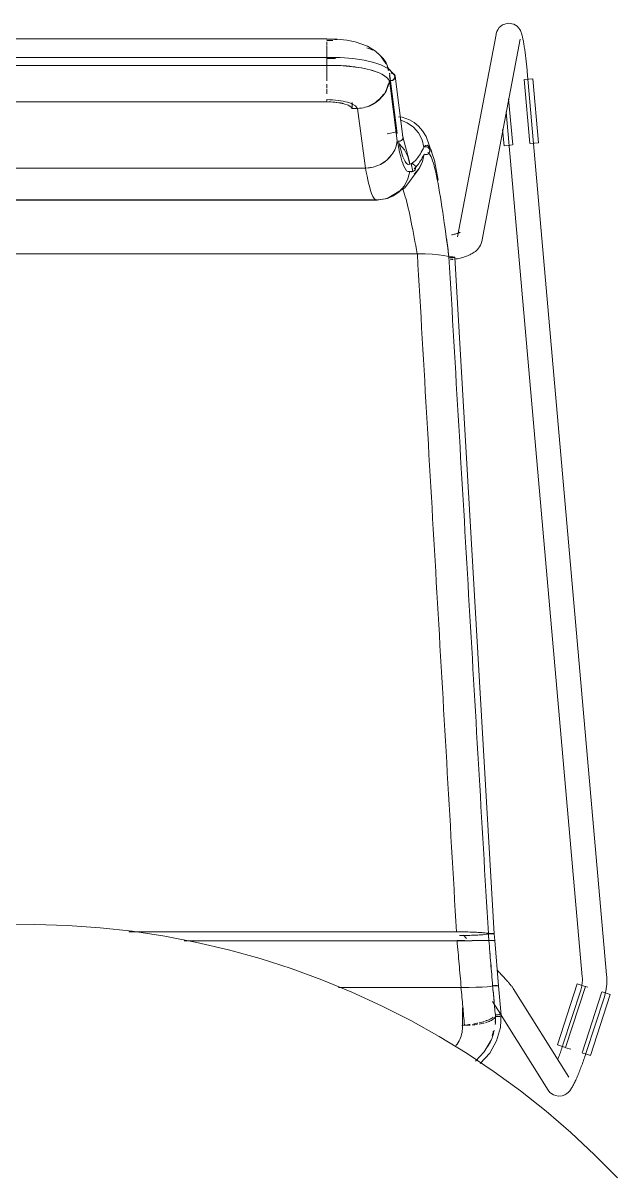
# Model space of a CAD drawing. Header units: millimetres. Extents: x 79795 to 317870, y -36033 to 97293.
# Drawn here: x 160149 to 160438, y 31486 to 32053 of the extents above; entities that cross this region are included whole.
import ezdxf

# ---------------------------------------------------------------- set-up
doc = ezdxf.new("R2010")
doc.units = ezdxf.units.MM
doc.header["$MEASUREMENT"] = 0
doc.layers.add('I-FURN', color=8, linetype='CONTINUOUS', lineweight=9)

msp = doc.modelspace()

# ---------------------------------------------------------------- linework, layer by layer
at = {"layer": 'I-FURN'}
for p, q in [((160380.54, 32047.79), (160380.45, 32047.37)), ((160380.67, 32048.3), (160380.54, 32047.79)), ((160380.89, 32048.92), (160380.67, 32048.3)), ((160381.26, 32049.73), (160380.89, 32048.92)), ((160382.01, 32050.81), (160381.26, 32049.73)), ((160383.59, 32052.13), (160382.01, 32050.81)), ((160383.59, 32052.13), (160386.34, 32052.96)), ((160386.34, 32052.96), (160389.1, 32052.48)), ((160389.1, 32052.48), (160390.75, 32051.44)), ((160390.75, 32051.44), (160391.61, 32050.53)), ((160391.61, 32050.53), (160392.09, 32049.83)), ((160392.09, 32049.83), (160392.39, 32049.27)), ((160392.39, 32049.27), (160392.6, 32048.79)), ((160392.6, 32048.79), (160392.77, 32048.36)), ((160392.77, 32048.36), (160392.92, 32047.96)), ((160392.92, 32047.96), (160393.04, 32047.56)), ((160297.54, 32045.18), (160002.69, 32045.18)), ((160297.54, 32045.18), (160302.57, 32045.07)), ((160297.54, 32045.01), (160297.54, 32045.18)), ((160297.54, 32045.17), (160297.54, 32044.88)), ((160297.54, 32043.69), (160297.54, 32041.94)), ((160302.57, 32045.07), (160307.4, 32044.57)), ((160307.4, 32044.57), (160311.43, 32043.78)), ((160311.43, 32043.78), (160317.48, 32041.65)), ((160380.45, 32047.37), (160361.64, 31948.08)), ((160373.43, 31945.85), (160392.24, 32045.14)), ((160393.04, 32047.56), (160393.16, 32047.17)), ((160393.16, 32047.17), (160393.26, 32046.77)), ((160393.26, 32046.77), (160393.37, 32046.35)), ((160393.37, 32046.35), (160393.47, 32045.93)), ((160393.47, 32045.93), (160393.57, 32045.48)), ((160393.57, 32045.48), (160393.66, 32045.02)), ((160393.66, 32045.02), (160393.76, 32044.55)), ((160393.76, 32044.55), (160393.85, 32044.05)), ((160393.85, 32044.05), (160393.95, 32043.54)), ((160393.95, 32043.54), (160394.04, 32043)), ((160394.04, 32043), (160394.13, 32042.45)), ((160394.13, 32042.45), (160394.23, 32041.88)), ((160297.54, 32041.66), (160297.54, 32039.09)), ((160297.54, 32035.9), (160297.54, 32038.93)), ((160297.54, 32038.92), (160297.54, 32035.9)), ((160317.48, 32041.65), (160321.36, 32039.26)), ((160321.36, 32039.26), (160323.84, 32036.96)), ((160323.84, 32036.96), (160326.51, 32033.07)), ((160394.23, 32041.88), (160394.32, 32041.3)), ((160394.32, 32041.3), (160394.41, 32040.69)), ((160394.41, 32040.69), (160394.5, 32040.07)), ((160394.5, 32040.07), (160394.59, 32039.44)), ((160394.59, 32039.44), (160394.68, 32038.79)), ((160394.68, 32038.79), (160394.77, 32038.13)), ((160394.77, 32038.13), (160394.85, 32037.45)), ((160394.85, 32037.45), (160394.94, 32036.76)), ((160394.94, 32036.76), (160395.02, 32036.07)), ((160297.54, 32036.15), (160002.69, 32036.15)), ((160002.69, 32032.18), (160297.54, 32032.18)), ((160297.54, 32036.15), (160304.08, 32036.05)), ((160297.54, 32036.08), (160297.54, 32036.15)), ((160297.54, 32036.15), (160297.54, 32032.19)), ((160297.54, 32035.88), (160297.54, 32036.08)), ((160297.54, 32035.58), (160297.54, 32035.88)), ((160297.54, 32035.19), (160297.54, 32035.58)), ((160297.54, 32034.73), (160297.54, 32035.19)), ((160297.54, 32034.24), (160297.54, 32034.73)), ((160297.54, 32033.74), (160297.54, 32034.24)), ((160297.54, 32033.27), (160297.54, 32033.74)), ((160297.54, 32032.85), (160297.54, 32033.27)), ((160297.54, 32032.52), (160297.54, 32032.85)), ((160297.54, 32032.3), (160297.54, 32032.52)), ((160297.54, 32032.19), (160297.54, 32032.3)), ((160297.54, 32028.4), (160297.54, 32032.21)), ((160297.54, 32032.21), (160297.54, 32028.4)), ((160303.77, 32032.11), (160297.54, 32032.18)), ((160310.33, 32031.57), (160303.77, 32032.11)), ((160304.08, 32036.05), (160310.21, 32035.57)), ((160310.21, 32035.57), (160315.83, 32034.72)), ((160314.34, 32030.98), (160310.33, 32031.57)), ((160318.78, 32030.01), (160314.34, 32030.98)), ((160315.83, 32034.72), (160320.52, 32033.62)), ((160320.52, 32033.62), (160323.97, 32032.46)), ((160323.97, 32032.46), (160328.09, 32030.28)), ((160326.51, 32033.07), (160326.61, 32032.87)), ((160395.02, 32036.07), (160395.11, 32035.36)), ((160395.11, 32035.36), (160395.19, 32034.64)), ((160395.19, 32034.64), (160395.27, 32033.91)), ((160395.27, 32033.91), (160395.34, 32033.18)), ((160395.34, 32033.18), (160395.42, 32032.44)), ((160395.42, 32032.44), (160395.5, 32031.7)), ((160395.5, 32031.7), (160395.57, 32030.95)), ((160395.57, 32030.95), (160395.64, 32030.2)), ((160297.54, 32028.21), (160297.54, 32024.65)), ((160322.21, 32028.92), (160318.78, 32030.01)), ((160328.09, 32030.28), (160330.64, 32027.37)), ((160332, 31998.74), (160328.16, 32028.44)), ((160328.31, 32027.24), (160328.93, 32022.47)), ((160334.85, 31997.1), (160331, 32026.88)), ((160394.3, 32025.31), (160397.06, 31993.9)), ((160394.43, 32025.32), (160396.49, 32025.5)), ((160395.64, 32030.2), (160395.71, 32029.45)), ((160395.71, 32029.45), (160395.72, 32029.29)), ((160434.67, 31585.97), (160395.72, 32029.29)), ((160396.49, 32025.5), (160398.53, 32025.68)), ((160398.53, 32025.68), (160401.29, 31994.27)), ((160297.54, 32023.02), (160297.54, 32021.18)), ((160297.54, 32020.66), (160297.54, 32018.2)), ((160328.18, 32024.89), (160332.02, 31995.19)), ((160297.54, 32014.34), (160002.69, 32014.34)), ((160002.69, 32014.28), (160297.54, 32014.28)), ((160297.54, 32014.28), (160300.58, 32014.18)), ((160300.58, 32014.18), (160303.43, 32013.86)), ((160303.43, 32013.86), (160305.92, 32013.35)), ((160309.9, 32011.03), (160309.9, 32014.03)), ((160388.61, 31993.16), (160386.63, 32015.76)), ((160305.92, 32013.35), (160307.91, 32012.68)), ((160307.91, 32012.68), (160309.26, 32011.89)), ((160309.26, 32011.89), (160309.9, 32011.03)), ((160309.9, 32011.03), (160312.61, 32011.09)), ((160312.61, 32011.09), (160316.47, 31981.82)), ((160385.42, 32009.42), (160422.71, 31584.92)), ((160334.39, 32006.77), (160332.61, 32007)), ((160336.91, 32004.04), (160333.4, 32005.44)), ((160337.99, 32005.48), (160334.39, 32006.77)), ((160340, 32001.86), (160336.91, 32004.04)), ((160340.26, 32004.14), (160337.99, 32005.48)), ((160342.43, 32002.36), (160340.26, 32004.14)), ((160331.88, 31999.52), (160327.05, 31998.57)), ((160334.8, 31997.34), (160334.61, 31997.78)), ((160334.86, 31996.87), (160334.8, 31997.34)), ((160334.8, 31996.4), (160334.86, 31996.87)), ((160334.84, 31997.18), (160337.8, 31985.56)), ((160342.48, 31999.04), (160340, 32001.86)), ((160344.42, 32000.12), (160342.43, 32002.36)), ((160344.22, 31995.72), (160342.48, 31999.04)), ((160346.23, 31997.29), (160344.42, 32000.12)), ((160350.22, 31985.58), (160346.23, 31997.29)), ((160383.69, 32000.68), (160384.38, 31992.78)), ((160332.49, 31995.04), (160332.99, 31995)), ((160332.99, 31995), (160333.48, 31995.08)), ((160335.51, 31990.83), (160333.01, 31993.7)), ((160333.48, 31995.08), (160333.93, 31995.27)), ((160333.93, 31995.27), (160334.31, 31995.57)), ((160334.31, 31995.57), (160334.61, 31995.96)), ((160334.61, 31995.96), (160334.8, 31996.4)), ((160345.12, 31992.09), (160344.22, 31995.72)), ((160345.12, 31992.08), (160345.59, 31992.25)), ((160345.59, 31992.25), (160345.12, 31992.09)), ((160345.59, 31992.25), (160346.09, 31992.29)), ((160346.09, 31992.29), (160345.59, 31992.25)), ((160346.09, 31992.29), (160346.58, 31992.22)), ((160346.58, 31992.22), (160346.09, 31992.29)), ((160346.58, 31992.22), (160347.04, 31992.02)), ((160347.04, 31992.02), (160346.58, 31992.22)), ((160347.04, 31992.02), (160347.42, 31991.71)), ((160347.43, 31991.72), (160347.04, 31992.02)), ((160347.42, 31991.71), (160347.72, 31991.32)), ((160347.73, 31991.32), (160347.43, 31991.72)), ((160347.72, 31991.32), (160347.92, 31990.87)), ((160347.92, 31990.87), (160347.73, 31991.32)), ((160386.43, 31992.96), (160384.38, 31992.78)), ((160388.49, 31993.15), (160386.43, 31992.96)), ((160399.25, 31994.09), (160397.19, 31993.91)), ((160401.29, 31994.27), (160399.25, 31994.09)), ((160323.79, 31983.61), (160326.9, 31985.69)), ((160326.9, 31985.69), (160329.39, 31988.43)), ((160337.27, 31987.43), (160335.51, 31990.83)), ((160338.16, 31983.72), (160337.27, 31987.43)), ((160337.8, 31985.56), (160338.13, 31983.7)), ((160345.17, 31988.6), (160344.38, 31984.99)), ((160344.39, 31984.98), (160345.17, 31988.6)), ((160345.64, 31988.45), (160345.17, 31988.6)), ((160345.17, 31988.6), (160345.65, 31988.45)), ((160346.14, 31988.42), (160345.64, 31988.45)), ((160345.65, 31988.45), (160346.15, 31988.42)), ((160346.63, 31988.51), (160346.14, 31988.42)), ((160346.15, 31988.42), (160346.64, 31988.51)), ((160347.08, 31988.72), (160346.63, 31988.51)), ((160346.64, 31988.51), (160347.09, 31988.72)), ((160347.46, 31989.04), (160347.08, 31988.72)), ((160347.09, 31988.72), (160347.47, 31989.03)), ((160347.75, 31989.44), (160347.46, 31989.04)), ((160347.47, 31989.03), (160347.75, 31989.44)), ((160347.93, 31989.9), (160347.75, 31989.44)), ((160347.75, 31989.44), (160347.94, 31989.9)), ((160347.92, 31990.87), (160347.99, 31990.38)), ((160348, 31990.38), (160347.92, 31990.87)), ((160347.99, 31990.38), (160347.93, 31989.9)), ((160347.94, 31989.9), (160348, 31990.38)), ((160352.13, 31975.91), (160350.22, 31985.58)), ((160316.47, 31981.82), (159983.76, 31981.82)), ((159983.76, 31981.82), (160316.47, 31981.82)), ((160316.47, 31981.82), (160320.24, 31982.29)), ((160320.24, 31982.29), (160323.79, 31983.61)), ((160335.81, 31972.05), (160342.8, 31981.59)), ((160337.09, 31980.19), (160339.97, 31980.24)), ((160337.27, 31976.5), (160338.16, 31980.21)), ((160338.16, 31983.71), (160338.63, 31983.88)), ((160338.63, 31983.88), (160338.16, 31983.72)), ((160338.63, 31980.05), (160338.16, 31980.21)), ((160338.16, 31980.21), (160338.63, 31980.05)), ((160339.13, 31983.92), (160338.63, 31983.88)), ((160338.63, 31983.88), (160339.13, 31983.91)), ((160339.13, 31980.01), (160338.63, 31980.05)), ((160338.63, 31980.05), (160339.13, 31980.01)), ((160339.67, 31980.11), (160338.84, 31984)), ((160339.62, 31983.83), (160339.13, 31983.92)), ((160339.13, 31983.91), (160339.62, 31983.83)), ((160339.62, 31980.09), (160339.13, 31980.01)), ((160339.13, 31980.01), (160339.62, 31980.09)), ((160339.62, 31983.83), (160340.07, 31983.63)), ((160340.07, 31983.63), (160339.62, 31983.83)), ((160340.07, 31980.3), (160339.62, 31980.09)), ((160339.62, 31980.09), (160340.07, 31980.29)), ((160340.07, 31983.63), (160340.45, 31983.32)), ((160340.45, 31983.32), (160340.07, 31983.63)), ((160340.45, 31980.61), (160340.07, 31980.3)), ((160340.07, 31980.29), (160340.45, 31980.61)), ((160342.74, 31981.66), (160340.34, 31978.82)), ((160340.34, 31978.82), (160342.75, 31981.66)), ((160340.45, 31983.32), (160340.74, 31982.91)), ((160340.75, 31982.92), (160340.45, 31983.32)), ((160340.74, 31981.01), (160340.45, 31980.61)), ((160340.45, 31980.61), (160340.75, 31981.01)), ((160340.74, 31982.91), (160340.93, 31982.45)), ((160340.93, 31981.47), (160340.74, 31981.01)), ((160340.94, 31982.45), (160340.75, 31982.92)), ((160340.75, 31981.01), (160340.94, 31981.47)), ((160340.93, 31982.45), (160341, 31981.96)), ((160341, 31981.96), (160340.93, 31981.47)), ((160341, 31981.96), (160340.94, 31982.45)), ((160340.94, 31981.47), (160341, 31981.96)), ((160344.38, 31984.99), (160342.74, 31981.66)), ((160342.75, 31981.66), (160344.39, 31984.98)), ((160342.8, 31981.59), (160343.69, 31983.33)), ((160337.26, 31976.5), (160335.51, 31973.11)), ((160335.51, 31973.1), (160337.27, 31976.5)), ((160327.16, 31966.93), (160335.81, 31972.05)), ((160333, 31970.23), (160329.87, 31968.06)), ((160329.87, 31968.06), (160333.01, 31970.23)), ((160335.51, 31973.11), (160333, 31970.23)), ((160333.01, 31970.23), (160335.51, 31973.1)), ((160322.51, 31966.22), (159977.73, 31966.22)), ((159977.73, 31966.22), (160322.51, 31966.22)), ((159978.26, 31966.07), (160283.06, 31966.07)), ((160283.06, 31966.07), (160321.97, 31966.07)), ((160321.97, 31966.07), (160327.01, 31966.86)), ((160326.3, 31966.7), (160322.51, 31966.22)), ((160322.51, 31966.22), (160326.3, 31966.69)), ((160329.87, 31968.06), (160326.3, 31966.7)), ((160326.3, 31966.69), (160329.87, 31968.06)), ((160327.01, 31966.86), (160330.18, 31968.23)), ((160359.09, 31949.11), (160358.59, 31949.01)), ((160359.56, 31949.21), (160359.09, 31949.11)), ((160360, 31949.31), (160359.56, 31949.21)), ((160360.42, 31949.42), (160360, 31949.31)), ((160360.82, 31949.52), (160360.42, 31949.42)), ((160361.18, 31949.63), (160360.82, 31949.52)), ((160361.52, 31949.74), (160361.18, 31949.63)), ((160361.82, 31949.85), (160361.52, 31949.74)), ((160362.09, 31949.95), (160361.82, 31949.85)), ((160362.32, 31950.04), (160362.09, 31949.95)), ((160362.52, 31950.13), (160362.32, 31950.04)), ((160362.67, 31950.2), (160362.52, 31950.13)), ((160362.76, 31950.25), (160362.67, 31950.2)), ((160362.83, 31950.29), (160362.76, 31950.25)), ((160362.86, 31950.31), (160362.83, 31950.29)), ((160373.43, 31945.85), (160373.17, 31944.86)), ((160369.25, 31940.16), (160368.71, 31939.83)), ((160369.79, 31940.52), (160369.25, 31940.16)), ((160370.32, 31940.92), (160369.79, 31940.52)), ((160370.85, 31941.37), (160370.32, 31940.92)), ((160371.37, 31941.89), (160370.85, 31941.37)), ((160371.88, 31942.49), (160371.37, 31941.89)), ((160372.37, 31943.17), (160371.88, 31942.49)), ((160372.8, 31943.96), (160372.37, 31943.17)), ((160373.17, 31944.86), (160372.8, 31943.96)), ((160341.82, 31939.72), (159958.42, 31939.72)), ((159958.42, 31939.72), (160341.82, 31939.72)), ((160345.59, 31939.66), (160341.82, 31939.72)), ((160341.9, 31939.72), (160345.59, 31939.66)), ((160349.12, 31939.51), (160345.59, 31939.66)), ((160345.65, 31939.66), (160349.12, 31939.51)), ((160352.22, 31939.27), (160349.12, 31939.51)), ((160349.17, 31939.5), (160352.23, 31939.27)), ((160354.72, 31938.96), (160352.22, 31939.27)), ((160352.26, 31939.26), (160354.72, 31938.95)), ((160356.46, 31938.59), (160354.72, 31938.96)), ((160354.73, 31938.95), (160356.46, 31938.59)), ((160357.37, 31938.19), (160356.46, 31938.59)), ((160356.46, 31938.59), (160357.37, 31938.19)), ((160357.84, 31938.21), (160357.37, 31938.19)), ((160357.37, 31938.19), (160357.84, 31938.21)), ((160358.34, 31938.21), (160357.84, 31938.21)), ((160357.84, 31938.21), (160358.34, 31938.21)), ((160357.88, 31937.79), (160358.37, 31937.79)), ((160358.38, 31937.78), (160357.88, 31937.79)), ((160358.71, 31936.87), (160357.98, 31936.77)), ((160358.83, 31938.2), (160358.34, 31938.21)), ((160358.34, 31938.21), (160358.83, 31938.2)), ((160358.37, 31937.79), (160358.87, 31937.79)), ((160358.87, 31937.79), (160358.38, 31937.78)), ((160359.43, 31936.97), (160358.71, 31936.87)), ((160359.28, 31938.18), (160358.83, 31938.2)), ((160358.83, 31938.2), (160359.29, 31938.18)), ((160358.87, 31937.79), (160359.32, 31937.82)), ((160359.32, 31937.82), (160358.87, 31937.79)), ((160359.67, 31938.15), (160359.28, 31938.18)), ((160359.29, 31938.18), (160359.67, 31938.15)), ((160359.32, 31937.82), (160359.7, 31937.85)), ((160359.7, 31937.85), (160359.32, 31937.82)), ((160359.97, 31938.1), (160359.67, 31938.15)), ((160359.67, 31938.15), (160359.97, 31938.1)), ((160359.7, 31937.85), (160359.99, 31937.9)), ((160359.99, 31937.9), (160359.7, 31937.85)), ((160360.16, 31938.05), (160359.97, 31938.1)), ((160359.97, 31938.1), (160360.16, 31938.05)), ((160359.99, 31937.9), (160360.17, 31937.95)), ((160360.17, 31937.95), (160359.99, 31937.9)), ((160360.82, 31937.22), (160360.13, 31937.09)), ((160360.23, 31938), (160360.16, 31938.05)), ((160360.16, 31938.05), (160360.24, 31938)), ((160360.17, 31937.95), (160360.23, 31938)), ((160360.24, 31938), (160360.17, 31937.95)), ((160379.52, 31606.09), (160360.24, 31938)), ((160361.5, 31937.35), (160360.82, 31937.22)), ((160362.17, 31937.49), (160361.5, 31937.35)), ((160362.83, 31937.65), (160362.17, 31937.49)), ((160363.47, 31937.81), (160362.83, 31937.65)), ((160364.1, 31937.98), (160363.47, 31937.81)), ((160364.72, 31938.16), (160364.1, 31937.98)), ((160365.32, 31938.36), (160364.72, 31938.16)), ((160365.91, 31938.56), (160365.32, 31938.36)), ((160366.5, 31938.78), (160365.91, 31938.56)), ((160367.07, 31939.02), (160366.5, 31938.78)), ((160367.63, 31939.27), (160367.07, 31939.02)), ((160368.18, 31939.54), (160367.63, 31939.27)), ((160368.71, 31939.83), (160368.18, 31939.54)), ((160154.44, 31610.66), (160138.44, 31610.51)), ((160170.43, 31610.16), (160154.44, 31610.66)), ((160186.39, 31609.03), (160170.43, 31610.16)), ((160202.29, 31607.26), (160186.39, 31609.03)), ((160361.07, 31606.98), (160200.5, 31606.98)), ((160200.5, 31606.98), (160361.07, 31606.98)), ((160218.1, 31604.86), (160202.29, 31607.26)), ((160364.85, 31606.96), (160361.07, 31606.98)), ((160368.42, 31606.88), (160364.85, 31606.96)), ((160371.55, 31606.76), (160368.42, 31606.88)), ((160374.05, 31606.59), (160371.55, 31606.76)), ((160374.03, 31605.59), (160375.78, 31605.78)), ((160375.8, 31606.4), (160374.05, 31606.59)), ((160375.78, 31605.78), (160376.68, 31605.99)), ((160376.69, 31606.19), (160375.8, 31606.4)), ((160376.68, 31605.99), (160377.15, 31605.98)), ((160377.16, 31606.2), (160376.69, 31606.19)), ((160377.15, 31605.98), (160377.65, 31605.98)), ((160377.65, 31606.2), (160377.16, 31606.2)), ((160378.14, 31606.2), (160377.65, 31606.2)), ((160377.65, 31605.98), (160378.14, 31605.98)), ((160378.59, 31606.18), (160378.14, 31606.2)), ((160378.14, 31605.98), (160378.59, 31606)), ((160378.98, 31606.17), (160378.59, 31606.18)), ((160378.59, 31606), (160378.97, 31606.01)), ((160378.97, 31606.01), (160379.26, 31606.04)), ((160379.27, 31606.14), (160378.98, 31606.17)), ((160379.26, 31606.04), (160379.45, 31606.06)), ((160379.46, 31606.12), (160379.27, 31606.14)), ((160379.45, 31606.06), (160379.52, 31606.09)), ((160379.52, 31606.09), (160379.46, 31606.12)), ((160379.53, 31606.09), (160379.79, 31602.73)), ((160233.81, 31601.83), (160218.1, 31604.86)), ((160361.33, 31602.67), (160227.59, 31602.67)), ((160227.59, 31602.67), (160361.33, 31602.67)), ((160249.39, 31598.17), (160233.81, 31601.83)), ((160365.12, 31602.67), (160361.33, 31602.67)), ((160361.33, 31602.67), (160365.12, 31602.67)), ((160361.35, 31602.79), (160365.12, 31602.79)), ((160365.13, 31602.79), (160361.35, 31602.79)), ((160362.61, 31605.2), (160364.86, 31605.22)), ((160366.03, 31603.81), (160364.56, 31605.34)), ((160364.86, 31605.22), (160368.41, 31605.3)), ((160368.69, 31602.67), (160365.12, 31602.67)), ((160365.12, 31602.67), (160368.69, 31602.67)), ((160368.41, 31605.3), (160371.53, 31605.43)), ((160368.68, 31602.79), (160371.8, 31602.78)), ((160371.81, 31602.78), (160368.68, 31602.79)), ((160371.82, 31602.68), (160368.69, 31602.67)), ((160368.69, 31602.67), (160371.82, 31602.68)), ((160371.53, 31605.43), (160374.03, 31605.59)), ((160371.8, 31602.78), (160374.3, 31602.77)), ((160374.31, 31602.77), (160371.81, 31602.78)), ((160374.32, 31602.7), (160371.82, 31602.68)), ((160371.82, 31602.68), (160374.33, 31602.7)), ((160374.3, 31602.77), (160376.05, 31602.75)), ((160376.06, 31602.75), (160374.31, 31602.77)), ((160376.07, 31602.71), (160374.33, 31602.7)), ((160374.33, 31602.7), (160376.07, 31602.71)), ((160376.96, 31602.72), (160376.07, 31602.71)), ((160376.07, 31602.71), (160376.96, 31602.72)), ((160376.95, 31602.74), (160377.42, 31602.74)), ((160377.42, 31602.74), (160376.95, 31602.74)), ((160377.43, 31602.72), (160376.96, 31602.72)), ((160376.96, 31602.72), (160377.43, 31602.72)), ((160377.42, 31602.74), (160377.92, 31602.74)), ((160377.92, 31602.74), (160377.42, 31602.74)), ((160377.92, 31602.72), (160377.43, 31602.72)), ((160377.43, 31602.72), (160377.93, 31602.72)), ((160377.92, 31602.74), (160378.41, 31602.74)), ((160378.41, 31602.74), (160377.92, 31602.74)), ((160378.41, 31602.72), (160377.92, 31602.72)), ((160377.93, 31602.72), (160378.42, 31602.72)), ((160378.41, 31602.74), (160378.86, 31602.74)), ((160378.86, 31602.74), (160378.41, 31602.74)), ((160378.87, 31602.72), (160378.41, 31602.72)), ((160378.42, 31602.72), (160378.87, 31602.72)), ((160378.86, 31602.74), (160379.24, 31602.74)), ((160379.25, 31602.74), (160378.86, 31602.74)), ((160379.25, 31602.73), (160378.87, 31602.72)), ((160378.87, 31602.72), (160379.25, 31602.73)), ((160379.54, 31602.73), (160379.25, 31602.73)), ((160379.25, 31602.73), (160379.54, 31602.73)), ((160379.73, 31602.73), (160379.79, 31602.73)), ((160379.79, 31602.73), (160379.73, 31602.73)), ((160379.73, 31602.73), (160379.8, 31602.73)), ((160379.8, 31602.73), (160379.73, 31602.73)), ((160381.62, 31580.53), (160379.8, 31602.73)), ((160264.8, 31593.89), (160249.39, 31598.17)), ((160280.04, 31588.99), (160264.8, 31593.89)), ((160295.06, 31583.5), (160280.04, 31588.99)), ((160309.85, 31577.4), (160295.06, 31583.5)), ((160381.16, 31588.04), (160381.08, 31588.12)), ((160381.6, 31587.57), (160381.16, 31588.04)), ((160382.03, 31587.11), (160381.6, 31587.57)), ((160382.45, 31586.65), (160382.03, 31587.11)), ((160382.86, 31586.21), (160382.45, 31586.65)), ((160383.27, 31585.77), (160382.86, 31586.21)), ((160383.66, 31585.35), (160383.27, 31585.77)), ((160384.04, 31584.94), (160383.66, 31585.35)), ((160384.41, 31584.53), (160384.04, 31584.94)), ((160384.76, 31584.14), (160384.41, 31584.53)), ((160385.11, 31583.77), (160384.76, 31584.14)), ((160385.44, 31583.4), (160385.11, 31583.77)), ((160385.75, 31583.05), (160385.44, 31583.4)), ((160386.05, 31582.71), (160385.75, 31583.05)), ((160422.71, 31584.92), (160422.76, 31584.26)), ((160422.76, 31584.26), (160422.78, 31583.59)), ((160422.78, 31583.59), (160422.77, 31582.93)), ((160434.67, 31585.92), (160434.67, 31585.97)), ((160434.75, 31584.78), (160434.67, 31585.92)), ((160434.78, 31583.63), (160434.75, 31584.78)), ((160434.76, 31582.49), (160434.78, 31583.63)), ((160303.16, 31579.7), (160363.28, 31579.7)), ((160363.28, 31579.7), (160303.16, 31579.7)), ((160324.39, 31570.72), (160309.85, 31577.4)), ((160363.28, 31579.7), (160367.04, 31579.73)), ((160367.04, 31579.73), (160363.4, 31579.7)), ((160370.57, 31579.8), (160367.13, 31579.73)), ((160367.14, 31579.73), (160370.57, 31579.8)), ((160370.57, 31579.8), (160373.67, 31579.91)), ((160373.67, 31579.92), (160370.64, 31579.8)), ((160373.67, 31579.91), (160376.15, 31580.07)), ((160376.15, 31580.07), (160373.71, 31579.92)), ((160376.15, 31580.07), (160377.88, 31580.24)), ((160377.88, 31580.24), (160376.17, 31580.07)), ((160377.88, 31580.24), (160378.78, 31580.44)), ((160378.77, 31580.44), (160377.89, 31580.24)), ((160379.24, 31580.43), (160378.77, 31580.44)), ((160378.78, 31580.44), (160379.25, 31580.43)), ((160379.26, 31580.63), (160378.79, 31580.62)), ((160378.79, 31580.62), (160379.26, 31580.63)), ((160379.74, 31580.43), (160379.24, 31580.43)), ((160379.25, 31580.43), (160379.74, 31580.43)), ((160379.74, 31580.43), (160380.24, 31580.43)), ((160380.23, 31580.43), (160379.74, 31580.43)), ((160379.75, 31580.63), (160380.25, 31580.63)), ((160380.25, 31580.63), (160379.76, 31580.63)), ((160380.68, 31580.44), (160380.23, 31580.43)), ((160380.24, 31580.43), (160380.69, 31580.44)), ((160380.7, 31580.62), (160380.25, 31580.63)), ((160380.25, 31580.63), (160380.7, 31580.62)), ((160381.07, 31580.46), (160380.68, 31580.44)), ((160380.69, 31580.44), (160381.07, 31580.46)), ((160381.08, 31580.6), (160380.7, 31580.62)), ((160380.7, 31580.62), (160381.08, 31580.6)), ((160381.07, 31580.46), (160381.37, 31580.48)), ((160381.36, 31580.48), (160381.07, 31580.46)), ((160381.37, 31580.58), (160381.08, 31580.6)), ((160381.08, 31580.6), (160381.37, 31580.58)), ((160381.56, 31580.56), (160381.37, 31580.58)), ((160381.37, 31580.58), (160381.56, 31580.56)), ((160381.37, 31580.48), (160381.56, 31580.5)), ((160381.62, 31580.53), (160381.55, 31580.5)), ((160381.63, 31580.53), (160381.56, 31580.56)), ((160381.56, 31580.56), (160381.62, 31580.53)), ((160381.56, 31580.5), (160381.63, 31580.53)), ((160383.05, 31566.04), (160381.63, 31580.53)), ((160386.34, 31582.39), (160386.05, 31582.71)), ((160386.61, 31582.08), (160386.34, 31582.39)), ((160386.87, 31581.79), (160386.61, 31582.08)), ((160387.11, 31581.51), (160386.87, 31581.79)), ((160387.34, 31581.24), (160387.11, 31581.51)), ((160387.56, 31580.99), (160387.34, 31581.24)), ((160387.76, 31580.75), (160387.56, 31580.99)), ((160387.95, 31580.52), (160387.76, 31580.75)), ((160388.13, 31580.3), (160387.95, 31580.52)), ((160388.3, 31580.07), (160388.13, 31580.3)), ((160388.48, 31579.84), (160388.3, 31580.07)), ((160388.66, 31579.59), (160388.48, 31579.84)), ((160388.87, 31579.26), (160388.66, 31579.59)), ((160416.18, 31535.68), (160388.87, 31579.26)), ((160420.23, 31581.5), (160410.54, 31551.49)), ((160421.97, 31578.35), (160413.26, 31551.54)), ((160414.58, 31550.19), (160424.27, 31580.19)), ((160420.23, 31581.5), (160422.18, 31580.87)), ((160421.98, 31578.38), (160421.97, 31578.35)), ((160422.17, 31579.01), (160421.98, 31578.38)), ((160422.33, 31579.66), (160422.17, 31579.01)), ((160422.18, 31580.87), (160424.15, 31580.23)), ((160422.47, 31580.3), (160422.33, 31579.66)), ((160422.59, 31580.95), (160422.47, 31580.3)), ((160422.67, 31581.61), (160422.59, 31580.95)), ((160432.34, 31577.59), (160422.65, 31547.58)), ((160422.73, 31582.27), (160422.67, 31581.61)), ((160422.77, 31582.93), (160422.73, 31582.27)), ((160424.37, 31580.16), (160425.53, 31579.79)), ((160432.46, 31577.55), (160434.43, 31576.91)), ((160434, 31576.84), (160434.24, 31577.96)), ((160434.24, 31577.96), (160434.44, 31579.08)), ((160434.44, 31579.08), (160434.59, 31580.21)), ((160434.59, 31580.21), (160434.7, 31581.35)), ((160434.7, 31581.35), (160434.76, 31582.49)), ((160378.71, 31572.89), (160382.76, 31566.41)), ((160424.67, 31547.83), (160433.38, 31574.64)), ((160436.38, 31576.28), (160426.69, 31546.28)), ((160433.38, 31574.64), (160433.71, 31575.74)), ((160433.71, 31575.74), (160434, 31576.84)), ((160434.43, 31576.91), (160436.38, 31576.28)), ((160338.65, 31563.46), (160324.39, 31570.72)), ((160363.98, 31559.91), (160363.98, 31569.66)), ((160382.92, 31566.93), (160382.64, 31560.02)), ((160382.98, 31566.07), (160406.01, 31529.31)), ((160352.61, 31555.64), (160338.65, 31563.46)), ((160364.97, 31561.15), (160363.93, 31561.15)), ((160366.24, 31547.27), (160352.61, 31555.64)), ((160382.64, 31560.02), (160380.76, 31553.5)), ((160378.06, 31553.9), (160374.69, 31548.08)), ((160380.76, 31553.5), (160377.38, 31547.49)), ((160412.49, 31550.86), (160410.54, 31551.49)), ((160412.23, 31548.47), (160412.46, 31549.15)), ((160412.46, 31549.15), (160412.69, 31549.83)), ((160414.46, 31550.23), (160412.49, 31550.86)), ((160412.69, 31549.83), (160412.92, 31550.52)), ((160412.92, 31550.52), (160413.15, 31551.21)), ((160413.15, 31551.21), (160413.26, 31551.54)), ((160414.68, 31550.16), (160417.16, 31549.36)), ((160379.53, 31538.36), (160366.24, 31547.27)), ((160374.69, 31548.08), (160370.43, 31543.6)), ((160377.38, 31547.49), (160372.63, 31542.34)), ((160410.82, 31544.56), (160411.05, 31545.19)), ((160411.05, 31545.19), (160411.28, 31545.82)), ((160411.28, 31545.82), (160411.52, 31546.47)), ((160411.52, 31546.47), (160411.75, 31547.13)), ((160411.75, 31547.13), (160411.99, 31547.79)), ((160411.99, 31547.79), (160412.23, 31548.47)), ((160424.74, 31546.91), (160422.77, 31547.54)), ((160423.02, 31543), (160423.28, 31543.72)), ((160423.28, 31543.72), (160423.53, 31544.44)), ((160423.53, 31544.44), (160423.78, 31545.17)), ((160423.78, 31545.17), (160424.03, 31545.9)), ((160424.03, 31545.9), (160424.28, 31546.64)), ((160424.28, 31546.64), (160424.52, 31547.38)), ((160424.52, 31547.38), (160424.67, 31547.83)), ((160426.69, 31546.28), (160424.74, 31546.91)), ((160392.45, 31528.92), (160379.53, 31538.36)), ((160421, 31537.64), (160421.25, 31538.27)), ((160421.25, 31538.27), (160421.5, 31538.91)), ((160421.5, 31538.91), (160421.75, 31539.56)), ((160421.75, 31539.56), (160422.01, 31540.23)), ((160422.01, 31540.23), (160422.26, 31540.91)), ((160422.26, 31540.91), (160422.51, 31541.59)), ((160422.51, 31541.59), (160422.77, 31542.29)), ((160422.77, 31542.29), (160423.02, 31543)), ((160418.38, 31531.85), (160418.61, 31532.29)), ((160418.61, 31532.29), (160418.83, 31532.75)), ((160418.83, 31532.75), (160419.07, 31533.22)), ((160419.07, 31533.22), (160419.3, 31533.72)), ((160419.3, 31533.72), (160419.53, 31534.23)), ((160419.53, 31534.23), (160419.77, 31534.75)), ((160419.77, 31534.75), (160420.01, 31535.3)), ((160420.01, 31535.3), (160420.25, 31535.86)), ((160420.25, 31535.86), (160420.5, 31536.44)), ((160420.5, 31536.44), (160420.75, 31537.03)), ((160420.75, 31537.03), (160421, 31537.64)), ((160404.98, 31518.98), (160392.45, 31528.92)), ((160406.9, 31528.19), (160406.01, 31529.31)), ((160406.9, 31528.19), (160408.64, 31526.96)), ((160408.64, 31526.96), (160410.86, 31526.37)), ((160410.86, 31526.37), (160412.84, 31526.55)), ((160412.84, 31526.55), (160414.22, 31527.07)), ((160414.22, 31527.07), (160415.13, 31527.64)), ((160415.13, 31527.64), (160415.76, 31528.15)), ((160415.76, 31528.15), (160416.22, 31528.62)), ((160416.22, 31528.62), (160416.59, 31529.05)), ((160416.59, 31529.05), (160416.91, 31529.45)), ((160416.91, 31529.45), (160417.18, 31529.84)), ((160417.18, 31529.84), (160417.44, 31530.23)), ((160417.44, 31530.23), (160417.68, 31530.62)), ((160417.68, 31530.62), (160417.92, 31531.02)), ((160417.92, 31531.02), (160418.15, 31531.43)), ((160418.15, 31531.43), (160418.38, 31531.85)), ((160417.1, 31508.54), (160404.98, 31518.98)), ((160428.8, 31497.62), (160417.1, 31508.54)), ((160440.05, 31486.25), (160428.8, 31497.62))]:
    msp.add_line(p, q, dxfattribs=at)
for centre, major_axis, ratio, start_param, end_param in [((160297.54, 32040.91), (12.4, 0), 0.287441, 1.332781, 1.570796), ((160297.54, 32029.43), (0, 15.75), 0.000004, 3.431839, 3.614078), ((160332.9, 31996.87), (1.96, 0), 0.955139, 4.501447, 6.790779), ((160316.34, 31996.89), (15.78, 0), 0.955139, 5.687432, 5.928979), ((160316.34, 31996.89), (15.78, 0), 0.955139, 5.929149, 6.170649), ((160316.34, 31996.89), (15.78, 0), 0.955139, 4.720632, 5.68731)]:
    msp.add_ellipse(centre, major_axis=major_axis, ratio=ratio, start_param=start_param, end_param=end_param, dxfattribs=at)
for points in [[(160297.54, 32045.09), (160299.26, 32045.1), (160300.93, 32045.03), (160302.51, 32044.87)], [(160319.93, 32039.7), (160319.04, 32040.14), (160318.12, 32040.54), (160317.15, 32040.77)], [(160297.54, 32035.61), (160298.97, 32035.64), (160300.39, 32035.63), (160301.81, 32035.6)], [(160297.54, 32032.21), (160299.89, 32032.26), (160304.54, 32032.18), (160311.4, 32031.55), (160317.54, 32030.44), (160322.61, 32028.92), (160326.31, 32027.02), (160327.62, 32025.61), (160327.97, 32024.89)], [(160327.09, 32031.77), (160327.34, 32031.15), (160327.49, 32030.5), (160327.63, 32029.84)], [(160312.61, 32011.09), (160313.91, 32011.13), (160316.41, 32011.49), (160320.01, 32012.91), (160323.15, 32015.1), (160325.68, 32017.94), (160327.45, 32021.28), (160328.03, 32023.65), (160328.18, 32024.89)], [(160327.72, 32023.38), (160327.4, 32021.99), (160326.9, 32020.62), (160326.2, 32019.37)], [(160328.94, 32024.71), (160328.77, 32024.7), (160328.6, 32024.7), (160328.44, 32024.74)], [(160297.54, 32015.41), (160301.33, 32015.35), (160308.73, 32014.39), (160312.11, 32012.22), (160312.37, 32011.11)], [(160305.92, 32013.4), (160303.87, 32013.94), (160301.15, 32014.23), (160298.38, 32014.32)], [(160338.16, 31980.21), (160337.14, 31979.66), (160335.09, 31981.63), (160333.04, 31989.69), (160332.02, 31995.19)], [(160321.97, 31966.07), (160322.15, 31966.07), (160322.33, 31966.12), (160322.51, 31966.22)], [(160357.35, 31938.2), (160356.96, 31941.26), (160356.58, 31944.35), (160356.19, 31947.4)], [(160341.9, 31939.72), (160345.09, 31884.36), (160348.29, 31828.94), (160351.48, 31773.48)], [(160357.37, 31938.19), (160360.59, 31882.95), (160367.03, 31772.36), (160373.47, 31661.59), (160376.69, 31606.19)], [(160351.48, 31773.48), (160354.68, 31718.01), (160357.87, 31662.51), (160361.07, 31606.98)], [(160376.95, 31602.74), (160376.91, 31603.28), (160376.82, 31604.36), (160376.73, 31605.45), (160376.68, 31605.99)], [(160376.96, 31602.72), (160376.91, 31603.3), (160376.82, 31604.46), (160376.73, 31605.61), (160376.69, 31606.19)], [(160376.96, 31602.72), (160377.26, 31599.01), (160377.87, 31591.57), (160378.47, 31584.15), (160378.77, 31580.44)], [(160377.48, 31596.42), (160377.51, 31596.01), (160377.54, 31595.59), (160377.58, 31595.18)], [(160377.88, 31591.57), (160378.18, 31587.92), (160378.48, 31584.27), (160378.79, 31580.62)], [(160364.97, 31561.15), (160364.72, 31564.18), (160364.17, 31570.32), (160363.58, 31576.57), (160363.28, 31579.7)], [(160380.21, 31565.48), (160379.97, 31567.93), (160379.49, 31572.88), (160379.01, 31577.91), (160378.78, 31580.44)], [(160379.49, 31573.54), (160379.26, 31575.89), (160379.02, 31578.25), (160378.79, 31580.62)], [(160363.93, 31561.15), (160363.97, 31560.64), (160363.99, 31560.13), (160363.98, 31559.63)], [(160367.77, 31561.25), (160366.86, 31561.19), (160365.93, 31561.16), (160364.97, 31561.15)], [(160366.39, 31561.38), (160366.86, 31561.44), (160367.33, 31561.5), (160367.8, 31561.57)], [(160371.33, 31561.62), (160370.48, 31561.49), (160369.61, 31561.38), (160368.69, 31561.32)], [(160369.51, 31561.83), (160370.19, 31561.95), (160370.84, 31562.08), (160371.5, 31562.21)], [(160372.16, 31562.36), (160373.09, 31562.58), (160374.03, 31562.81), (160374.88, 31563.06)], [(160374.56, 31562.25), (160373.82, 31562.06), (160373.01, 31561.9), (160372.18, 31561.75)], [(160375.21, 31563.21), (160376.02, 31563.48), (160376.82, 31563.76), (160377.38, 31564.05)], [(160380.21, 31565.48), (160380.07, 31565.09), (160379.5, 31564.34), (160377.78, 31563.29), (160376.15, 31562.69), (160375.23, 31562.43)], [(160377.63, 31564.17), (160378.26, 31564.48), (160378.66, 31564.8), (160378.99, 31565.12)], [(160380.17, 31565.06), (160380.2, 31563.86), (160380.17, 31562.66), (160380.05, 31561.47)], [(160380.07, 31562.74), (160380.12, 31563.37), (160380.13, 31564.01), (160380.13, 31564.66)], [(160378.54, 31556.08), (160378.81, 31556.79), (160378.99, 31557.52), (160379.12, 31558.25)]]:
    msp.add_open_spline(points, degree=3, dxfattribs=at)
for points, knots in [([(160327.96, 32029.55), (160327.8, 32030.32), (160327.24, 32032.22), (160325.68, 32035.08), (160323.67, 32037.27), (160322.29, 32038.28), (160321.89, 32038.54)], [0.0592823, 0.0592823, 0.0592823, 0.0592823, 0.1666667, 0.3333333, 0.5, 0.565028, 0.565028, 0.565028, 0.565028]), ([(160328.18, 32024.89), (160328.32, 32024.83), (160328.53, 32024.77), (160328.82, 32024.72), (160329.1, 32024.71), (160329.4, 32024.75), (160329.69, 32024.83), (160329.96, 32024.94), (160330.27, 32025.14), (160330.59, 32025.44), (160330.83, 32025.81), (160330.96, 32026.17), (160331.01, 32026.48), (160331.01, 32026.76), (160330.98, 32027.02), (160330.91, 32027.27), (160330.79, 32027.51), (160330.6, 32027.81), (160330.28, 32028.12), (160329.88, 32028.34), (160329.53, 32028.44), (160329.27, 32028.48), (160329.1, 32028.48), (160329.03, 32028.48)], [0, 0, 0, 0, 0.0555556, 0.0833333, 0.1111111, 0.1666667, 0.1944444, 0.2222222, 0.2777778, 0.3333333, 0.3888889, 0.4444444, 0.4791667, 0.5138889, 0.5486111, 0.5833333, 0.6180556, 0.6527778, 0.7222222, 0.7916667, 0.8263889, 0.8611111, 0.8888889, 0.8888889, 0.8888889, 0.8888889]), ([(160328.94, 32028.46), (160329.1, 32028.46), (160329.39, 32028.42), (160329.78, 32028.28), (160330.19, 32028.02), (160330.65, 32027.5), (160330.9, 32026.64), (160330.67, 32025.84), (160330.27, 32025.31), (160329.89, 32025), (160329.59, 32024.85), (160329.43, 32024.81)], [-0.875, -0.875, -0.875, -0.875, -0.8125, -0.765625, -0.71875, -0.625, -0.5, -0.375, -0.3125, -0.25, -0.1875, -0.1875, -0.1875, -0.1875]), ([(160325.34, 32018.02), (160323.91, 32015.96), (160320.97, 32013.45), (160317.39, 32011.89), (160316.15, 32011.65)], [-0.6666667, -0.6666667, -0.6666667, -0.6666667, -0.3333333, -0.1666667, -0.1666667, -0.1666667, -0.1666667]), ([(160338.16, 31983.71), (160337.14, 31983.17), (160335.32, 31984.9), (160333.51, 31991.39), (160332.71, 31995.1)], [0, 0, 0, 0, 0.5, 0.8877852, 0.8877852, 0.8877852, 0.8877852]), ([(160345.12, 31992.08), (160343.96, 31989.68), (160341.87, 31986.25), (160339.77, 31984.47), (160338.84, 31984)], [0, 0, 0, 0, 0.5, 0.9025379, 0.9025379, 0.9025379, 0.9025379]), ([(160348.97, 31989.67), (160348.71, 31990.39), (160347.43, 31993.41), (160346.14, 31993.64), (160345.12, 31992.09)], [0.6866019, 0.6866019, 0.6866019, 0.6866019, 0.75, 1, 1, 1, 1]), ([(160345.17, 31988.6), (160344, 31986.19), (160342.37, 31983.54), (160340.75, 31981.86), (160340.29, 31981.47)], [0, 0, 0, 0, 0.5, 0.696307, 0.696307, 0.696307, 0.696307]), ([(160357.37, 31938.19), (160356.35, 31945.74), (160354.32, 31960.95), (160351.27, 31979.39), (160348.83, 31987.69), (160347.41, 31989.29), (160347, 31989.48)], [0, 0, 0, 0, 0.25, 0.5, 0.75, 0.8499412, 0.8499412, 0.8499412, 0.8499412]), ([(160316.47, 31981.82), (160317.48, 31976.09), (160319.31, 31968.45), (160321.14, 31966.07), (160321.97, 31966.07)], [0, 0, 0, 0, 0.5, 0.9107154, 0.9107154, 0.9107154, 0.9107154]), ([(160334.52, 31971.99), (160335.01, 31970.84), (160336.46, 31966.6), (160338.9, 31955.89), (160340.84, 31945.11), (160341.82, 31939.72)], [0.375, 0.375, 0.375, 0.375, 0.5, 0.75, 1, 1, 1, 1]), ([(160361.07, 31606.98), (160362.34, 31606.98), (160364.89, 31606.97), (160368.5, 31606.89), (160371.66, 31606.76), (160375.02, 31606.54), (160376.41, 31606.33), (160376.69, 31606.19)], [-1, -1, -1, -1, -0.833333, -0.666667, -0.5, -0.333333, 0, 0, 0, 0]), ([(160376.68, 31605.99), (160376.39, 31605.85), (160375, 31605.64), (160371.65, 31605.42), (160368.49, 31605.29), (160365.38, 31605.23), (160363.37, 31605.21), (160362.61, 31605.2)], [-1, -1, -1, -1, -0.6666667, -0.5, -0.3333333, -0.1666667, -0.0664381, -0.0664381, -0.0664381, -0.0664381]), ([(160379.53, 31606.09), (160379.53, 31606.07), (160379.39, 31606.04), (160378.99, 31606.01), (160378.6, 31605.99), (160378.15, 31605.98), (160377.65, 31605.98), (160377.15, 31605.98), (160376.83, 31605.99), (160376.68, 31605.99)], [-0.5, -0.5, -0.5, -0.5, -0.375, -0.3125, -0.25, -0.1875, -0.125, -0.0625, 0, 0, 0, 0]), ([(160376.69, 31606.19), (160376.91, 31606.2), (160377.4, 31606.2), (160378.04, 31606.2), (160378.5, 31606.19), (160378.91, 31606.17), (160379.36, 31606.14), (160379.53, 31606.11), (160379.53, 31606.09)], [-1, -1, -1, -1, -0.90625, -0.8125, -0.765625, -0.71875, -0.625, -0.501507, -0.501507, -0.501507, -0.501507]), ([(160361.33, 31602.67), (160361.68, 31598.84), (160362.36, 31591.17), (160363.05, 31583.52), (160363.4, 31579.7)], [0.0000001, 0.0000001, 0.0000001, 0.0000001, 0.5, 0.9999627, 0.9999627, 0.9999627, 0.9999627]), ([(160380.11, 31566.22), (160380.33, 31566.21), (160380.82, 31566.21), (160381.57, 31566.3), (160382.24, 31566.45), (160382.67, 31566.62), (160382.82, 31566.74), (160382.86, 31566.79)], [-1, -1, -1, -1, -0.90625, -0.8125, -0.71875, -0.625, -0.5625, -0.5625, -0.5625, -0.5625]), ([(160363.93, 31561.15), (160364.14, 31558.76), (160363.51, 31555.16), (160361.58, 31552.16), (160360.82, 31551.26)], [0, 0, 0, 0, 0.3333333, 0.5, 0.5, 0.5, 0.5]), ([(160383, 31565.89), (160382.98, 31565.87), (160382.94, 31565.82), (160382.83, 31565.74), (160382.64, 31565.65), (160382.32, 31565.54), (160381.92, 31565.47), (160381.57, 31565.43), (160381.19, 31565.42), (160380.75, 31565.42), (160380.39, 31565.46), (160380.21, 31565.48)], [0.5555556, 0.5555556, 0.5555556, 0.5555556, 0.5833333, 0.6180556, 0.6527778, 0.7222222, 0.7916667, 0.8263889, 0.8611111, 0.9305556, 1, 1, 1, 1]), ([(160379.61, 31558.8), (160379.17, 31556.72), (160378.19, 31553.76), (160376.63, 31551.09), (160376.1, 31550.29)], [-0.8210019, -0.8210019, -0.8210019, -0.8210019, -0.6666667, -0.5975811, -0.5975811, -0.5975811, -0.5975811])]:
    msp.add_open_spline(points, degree=3, knots=knots, dxfattribs=at)

doc.saveas('drawing.dxf')
